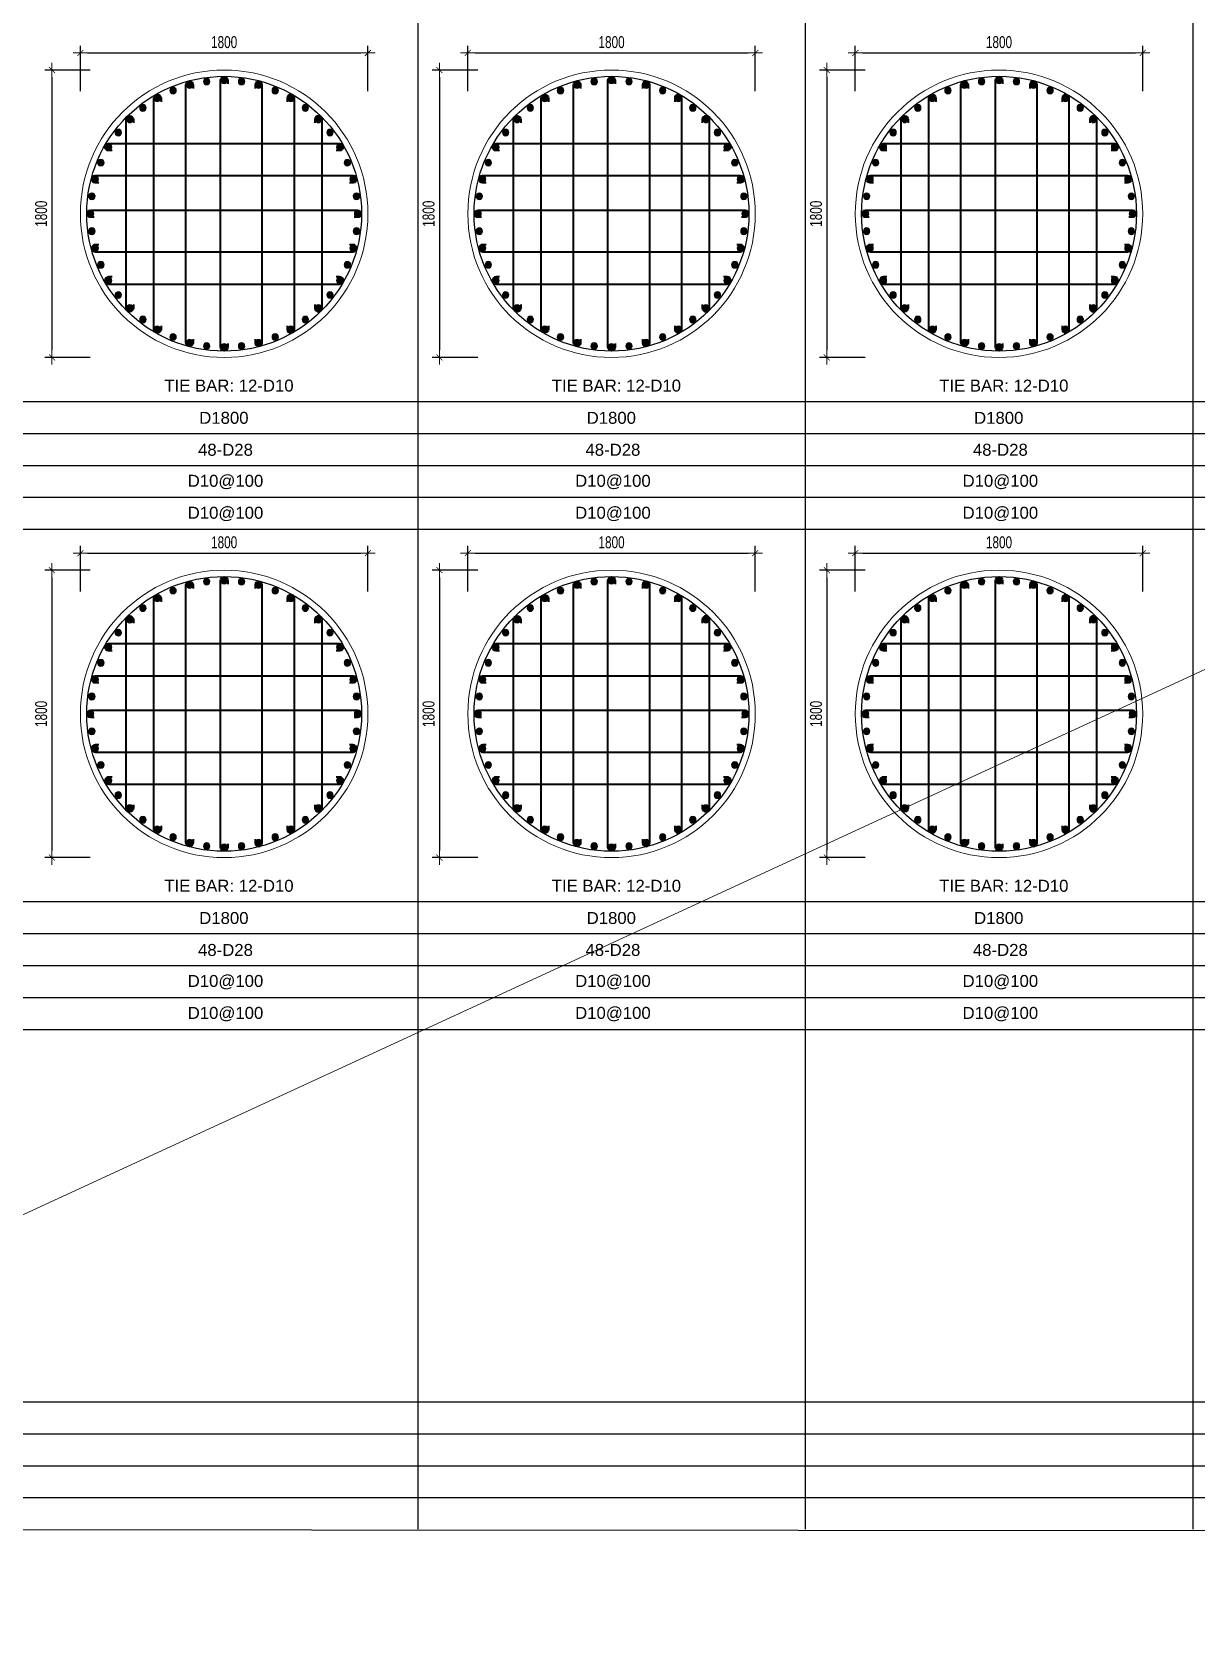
# Model space of a CAD drawing. Header units: millimetres. Extents: x 49323 to 406889, y -6102 to 181761.
# Drawn here: x 308266 to 315557, y 67394 to 77373 of the extents above; entities that cross this region are included whole.
import ezdxf
from ezdxf.enums import TextEntityAlignment as Align

# ---------------------------------------------------------------- set-up
doc = ezdxf.new("R2010")
doc.units = ezdxf.units.MM
doc.linetypes.add('CENTER2', pattern=[1.125, 0.75, -0.125, 0.125, -0.125])
doc.layers.get('Defpoints').update_dxf_attribs({"color": 151, "lineweight": 9})
for name, color, linetype in [('2', 2, 'Continuous'), ('A-ANNO-LEAD', 4, 'Continuous'), ('CEN', 1, 'CENTER2'), ('STL', 3, 'Continuous'), ('TIT1', 3, 'Continuous')]:
    doc.layers.add(name, color=color, linetype=linetype)
for name, color, linetype, lineweight in [('NDC_S_CONTINUOUS', 3, 'Continuous', 20), ('NDC_S_DIM', 1, 'Continuous', 15), ('NDC_S_STIRRUP', 4, 'Continuous', 40)]:
    doc.layers.add(name, color=color, linetype=linetype, lineweight=lineweight)
doc.styles.add('NDC_ARIAL', font='arial.ttf', dxfattribs={"width": 0.85})
doc.styles.add('NDC_DIM', font='', dxfattribs={"width": 0.75})
doc.styles.get('NDC_DIM').set_extended_font_data('Dotum')
doc.dimstyles.new('NDC_dim_30', dxfattribs={"dimscale": 30, "dimtxt": 2.5, "dimasz": 1.5, "dimexe": 1.5, "dimexo": 2.5, "dimgap": 1, "dimtad": 1, "dimdec": 0, "dimzin": 0, "dimdsep": 46, "dimtxsty": 'NDC_DIM', "dimblk": 'DIMMARK', "dimcen": 0.09, "dimdle": 1.2, "dimclrd": 1, "dimclre": 1, "dimclrt": 3, "dimadec": 0, "dimazin": 0, "dimtfac": 1, "dimtdec": 0, "dimtix": 1, "dimtofl": 0, "dimtmove": 0, "dimatfit": 3, "dimfxl": 8, "dimfxlon": 1, "dimtolj": 1, "dimtzin": 0, "dimarcsym": 0})

# ---------------------------------------------------------------- blocks, each defined once
blk = doc.blocks.new('8')
at = {"layer": '2'}
blk.add_hatch(color=256, dxfattribs=at).paths.add_polyline_path([(20, 0, 0.386127), (1.9, 19.9), (-1.9, 19.9, 0.386127), (-20, 0, 1)])
blk.add_circle((0, 0), 20, dxfattribs=at)
blk = doc.blocks.new('5')
at = {"layer": 'CEN', "rotation": 180}
blk.add_blockref('8', (0, 0), dxfattribs=at)
blk = doc.blocks.new('*U738')
at = {"layer": 'STL', "xscale": -1}
blk.add_blockref('5', (0, 0), dxfattribs=at)
blk = doc.blocks.new('*U739')
at = {"layer": 'NDC_S_DIM', "color": 0, "linetype": 'ByBlock', "lineweight": -2, "transparency": 16777216}
for p, rotation in [((295923.5, 68655.5), 14.99999999999997), ((296030.7, 68676.8), 7.500000000000014), ((296248.9, 68676.8), 352.5000000000001), ((296356.1, 68655.5), 345), ((295722, 68572), 29.99999999999999), ((295820, 68620.4), 22.5), ((296459.6, 68620.4), 337.4999999999999), ((296557.6, 68572), 330.0000000000001), ((295548.9, 68439.2), 45.00000000000001), ((295631.1, 68511.3), 37.50000000000001), ((296648.5, 68511.3), 322.4999999999999), ((296730.7, 68439.2), 315), ((295476.8, 68357), 52.49999999999999), ((296802.7, 68357), 307.5), ((295416.1, 68266.2), 59.99999999999999), ((296863.5, 68266.2), 299.9999999999999), ((295367.8, 68168.1), 67.5), ((296911.8, 68168.1), 292.5000000000001), ((295332.6, 68064.6), 74.99999999999999), ((296946.9, 68064.6), 285), ((295311.3, 67957.4), 82.50000000000001), ((296968.3, 67957.4), 277.5), ((295304.2, 67848.4), 90), ((296975.4, 67848.4), 270), ((295311.3, 67739.3), 97.5), ((296968.3, 67739.3), 262.5), ((295332.6, 67632.1), 105), ((296946.9, 67632.1), 255), ((295367.8, 67528.6), 112.5), ((296911.8, 67528.6), 247.5), ((295416.1, 67430.5), 120), ((295476.8, 67339.7), 127.5), ((296802.7, 67339.7), 232.5), ((296863.5, 67430.5), 240), ((295548.9, 67257.5), 135), ((296730.7, 67257.5), 225), ((295631.1, 67185.4), 142.5), ((296648.5, 67185.4), 217.5), ((295722, 67124.7), 150), ((295820, 67076.3), 157.5), ((295923.5, 67041.2), 165.0000000000001), ((296356.1, 67041.2), 194.9999999999999), ((296459.6, 67076.3), 202.4999999999999), ((296557.6, 67124.7), 210), ((296030.7, 67019.9), 172.5000000000001), ((296139.8, 67012.7), 180), ((296248.9, 67019.9), 187.4999999999999)]:
    blk.add_blockref('*U738', p, dxfattribs=dict(at, rotation=rotation))
blk.add_blockref('*U738', (296139.8, 68684), dxfattribs=at)
blk = doc.blocks.new('DIMMARK')
at = {"layer": 'NDC_S_DIM', "color": 1}
blk.add_line((-1.5, 0), (1, 0), dxfattribs=at)
at = {"layer": 'NDC_S_DIM', "color": 2, "const_width": 0.1}
blk.add_lwpolyline([(-0.42, -0.42), (0.42, 0.42)], dxfattribs=at)
blk = doc.blocks.new('*D740')
at = {"layer": 'Defpoints', "color": 0, "ltscale": 40, "transparency": 16777216}
for p in [(310370.1, 74108.2), (308570.1, 73101.3), (310370.1, 73101.3)]:
    blk.add_point(p, dxfattribs=at)
at = {"layer": 'NDC_S_DIM', "color": 1, "lineweight": -2, "ltscale": 40, "transparency": 16777216}
for p, q in [((308570.1, 73868.2), (308570.1, 74153.2)), ((310370.1, 73868.2), (310370.1, 74153.2)), ((308615.1, 74108.2), (310325.1, 74108.2))]:
    blk.add_line(p, q, dxfattribs=at)
at = {"layer": 'NDC_S_DIM', "color": 1, "lineweight": -2, "ltscale": 40, "transparency": 16777216, "xscale": 45, "yscale": 45, "zscale": 45, "rotation": 180}
blk.add_blockref('DIMMARK', (308570.1, 74108.2), dxfattribs=at)
at = {"layer": 'NDC_S_DIM', "color": 1, "lineweight": -2, "ltscale": 40, "transparency": 16777216, "xscale": 45, "yscale": 45, "zscale": 45}
blk.add_blockref('DIMMARK', (310370.1, 74108.2), dxfattribs=at)
at = {"layer": 'NDC_S_DIM', "color": 3, "ltscale": 40, "transparency": 16777216, "insert": (309470.1, 74175.7), "char_height": 75, "attachment_point": 5, "style": 'NDC_DIM'}
blk.add_mtext('\\A1;1800', dxfattribs=at)
blk = doc.blocks.new('*D741')
at = {"layer": 'Defpoints', "color": 0, "ltscale": 40, "transparency": 16777216}
for p in [(309470.1, 74001.3), (308392.1, 72201.3), (309470.1, 72201.3)]:
    blk.add_point(p, dxfattribs=at)
at = {"layer": 'NDC_S_DIM', "color": 1, "lineweight": -2, "ltscale": 40, "transparency": 16777216}
for p, q in [((308632.1, 74001.3), (308347.1, 74001.3)), ((308392.1, 73956.3), (308392.1, 72246.3)), ((308632.1, 72201.3), (308347.1, 72201.3))]:
    blk.add_line(p, q, dxfattribs=at)
at = {"layer": 'NDC_S_DIM', "color": 1, "lineweight": -2, "ltscale": 40, "transparency": 16777216, "xscale": 45, "yscale": 45, "zscale": 45}
for p, rotation in [((308392.1, 74001.3), 90), ((308392.1, 72201.3), 270)]:
    blk.add_blockref('DIMMARK', p, dxfattribs=dict(at, rotation=rotation))
at = {"layer": 'NDC_S_DIM', "color": 3, "ltscale": 40, "transparency": 16777216, "insert": (308324.5, 73101.3), "char_height": 75, "attachment_point": 5, "rotation": 90, "style": 'NDC_DIM'}
blk.add_mtext('\\A1;1800', dxfattribs=at)
blk = doc.blocks.new('*U754')
at = {"layer": 'STL', "xscale": -1}
blk.add_blockref('5', (0, 0), dxfattribs=at)
blk = doc.blocks.new('*U755')
at = {"layer": 'NDC_S_DIM', "color": 0, "linetype": 'ByBlock', "lineweight": -2, "transparency": 16777216}
for p, rotation in [((295923.5, 68655.5), 14.99999999999997), ((296030.7, 68676.8), 7.500000000000014), ((296248.9, 68676.8), 352.5000000000001), ((296356.1, 68655.5), 345), ((295722, 68572), 29.99999999999999), ((295820, 68620.4), 22.5), ((296459.6, 68620.4), 337.4999999999999), ((296557.6, 68572), 330.0000000000001), ((295548.9, 68439.2), 45.00000000000001), ((295631.1, 68511.3), 37.50000000000001), ((296648.5, 68511.3), 322.4999999999999), ((296730.7, 68439.2), 315), ((295476.8, 68357), 52.49999999999999), ((296802.7, 68357), 307.5), ((295416.1, 68266.2), 59.99999999999999), ((296863.5, 68266.2), 299.9999999999999), ((295367.8, 68168.1), 67.5), ((296911.8, 68168.1), 292.5000000000001), ((295332.6, 68064.6), 74.99999999999999), ((296946.9, 68064.6), 285), ((295311.3, 67957.4), 82.50000000000001), ((296968.3, 67957.4), 277.5), ((295304.2, 67848.4), 90), ((296975.4, 67848.4), 270), ((295311.3, 67739.3), 97.5), ((296968.3, 67739.3), 262.5), ((295332.6, 67632.1), 105), ((296946.9, 67632.1), 255), ((295367.8, 67528.6), 112.5), ((296911.8, 67528.6), 247.5), ((295416.1, 67430.5), 120), ((295476.8, 67339.7), 127.5), ((296802.7, 67339.7), 232.5), ((296863.5, 67430.5), 240), ((295548.9, 67257.5), 135), ((296730.7, 67257.5), 225), ((295631.1, 67185.4), 142.5), ((296648.5, 67185.4), 217.5), ((295722, 67124.7), 150), ((295820, 67076.3), 157.5), ((295923.5, 67041.2), 165.0000000000001), ((296356.1, 67041.2), 194.9999999999999), ((296459.6, 67076.3), 202.4999999999999), ((296557.6, 67124.7), 210), ((296030.7, 67019.9), 172.5000000000001), ((296139.8, 67012.7), 180), ((296248.9, 67019.9), 187.4999999999999)]:
    blk.add_blockref('*U754', p, dxfattribs=dict(at, rotation=rotation))
blk.add_blockref('*U754', (296139.8, 68684), dxfattribs=at)
blk = doc.blocks.new('*D756')
at = {"layer": 'Defpoints', "color": 0, "ltscale": 40, "transparency": 16777216}
for p in [(310370.1, 77240.9), (308570.1, 76234), (310370.1, 76234)]:
    blk.add_point(p, dxfattribs=at)
at = {"layer": 'NDC_S_DIM', "color": 1, "lineweight": -2, "ltscale": 40, "transparency": 16777216}
for p, q in [((308570.1, 77000.9), (308570.1, 77285.9)), ((308615.1, 77240.9), (310325.1, 77240.9)), ((310370.1, 77000.9), (310370.1, 77285.9))]:
    blk.add_line(p, q, dxfattribs=at)
at = {"layer": 'NDC_S_DIM', "color": 1, "lineweight": -2, "ltscale": 40, "transparency": 16777216, "xscale": 45, "yscale": 45, "zscale": 45, "rotation": 180}
blk.add_blockref('DIMMARK', (308570.1, 77240.9), dxfattribs=at)
at = {"layer": 'NDC_S_DIM', "color": 1, "lineweight": -2, "ltscale": 40, "transparency": 16777216, "xscale": 45, "yscale": 45, "zscale": 45}
blk.add_blockref('DIMMARK', (310370.1, 77240.9), dxfattribs=at)
at = {"layer": 'NDC_S_DIM', "color": 3, "ltscale": 40, "transparency": 16777216, "insert": (309470.1, 77308.4), "char_height": 75, "attachment_point": 5, "style": 'NDC_DIM'}
blk.add_mtext('\\A1;1800', dxfattribs=at)
blk = doc.blocks.new('*D757')
at = {"layer": 'Defpoints', "color": 0, "ltscale": 40, "transparency": 16777216}
for p in [(309470.1, 77134), (308392.1, 75334), (309470.1, 75334)]:
    blk.add_point(p, dxfattribs=at)
at = {"layer": 'NDC_S_DIM', "color": 1, "lineweight": -2, "ltscale": 40, "transparency": 16777216}
for p, q in [((308632.1, 77134), (308347.1, 77134)), ((308392.1, 77089), (308392.1, 75379)), ((308632.1, 75334), (308347.1, 75334))]:
    blk.add_line(p, q, dxfattribs=at)
at = {"layer": 'NDC_S_DIM', "color": 1, "lineweight": -2, "ltscale": 40, "transparency": 16777216, "xscale": 45, "yscale": 45, "zscale": 45}
for p, rotation in [((308392.1, 77134), 90), ((308392.1, 75334), 270)]:
    blk.add_blockref('DIMMARK', p, dxfattribs=dict(at, rotation=rotation))
at = {"layer": 'NDC_S_DIM', "color": 3, "ltscale": 40, "transparency": 16777216, "insert": (308324.5, 76234), "char_height": 75, "attachment_point": 5, "rotation": 90, "style": 'NDC_DIM'}
blk.add_mtext('\\A1;1800', dxfattribs=at)
blk = doc.blocks.new('*U844')
at = {"layer": 'STL', "xscale": -1}
blk.add_blockref('5', (0, 0), dxfattribs=at)
blk = doc.blocks.new('*U845')
at = {"layer": 'NDC_S_DIM', "color": 0, "linetype": 'ByBlock', "lineweight": -2, "transparency": 16777216}
for p, rotation in [((295923.5, 68655.5), 14.99999999999997), ((296030.7, 68676.8), 7.500000000000014), ((296248.9, 68676.8), 352.5000000000001), ((296356.1, 68655.5), 345), ((295722, 68572), 29.99999999999999), ((295820, 68620.4), 22.5), ((296459.6, 68620.4), 337.4999999999999), ((296557.6, 68572), 330.0000000000001), ((295548.9, 68439.2), 45.00000000000001), ((295631.1, 68511.3), 37.50000000000001), ((296648.5, 68511.3), 322.4999999999999), ((296730.7, 68439.2), 315), ((295476.8, 68357), 52.49999999999999), ((296802.7, 68357), 307.5), ((295416.1, 68266.2), 59.99999999999999), ((296863.5, 68266.2), 299.9999999999999), ((295367.8, 68168.1), 67.5), ((296911.8, 68168.1), 292.5000000000001), ((295332.6, 68064.6), 74.99999999999999), ((296946.9, 68064.6), 285), ((295311.3, 67957.4), 82.50000000000001), ((296968.3, 67957.4), 277.5), ((295304.2, 67848.4), 90), ((296975.4, 67848.4), 270), ((295311.3, 67739.3), 97.5), ((296968.3, 67739.3), 262.5), ((295332.6, 67632.1), 105), ((296946.9, 67632.1), 255), ((295367.8, 67528.6), 112.5), ((296911.8, 67528.6), 247.5), ((295416.1, 67430.5), 120), ((295476.8, 67339.7), 127.5), ((296802.7, 67339.7), 232.5), ((296863.5, 67430.5), 240), ((295548.9, 67257.5), 135), ((296730.7, 67257.5), 225), ((295631.1, 67185.4), 142.5), ((296648.5, 67185.4), 217.5), ((295722, 67124.7), 150), ((295820, 67076.3), 157.5), ((295923.5, 67041.2), 165.0000000000001), ((296356.1, 67041.2), 194.9999999999999), ((296459.6, 67076.3), 202.4999999999999), ((296557.6, 67124.7), 210), ((296030.7, 67019.9), 172.5000000000001), ((296139.8, 67012.7), 180), ((296248.9, 67019.9), 187.4999999999999)]:
    blk.add_blockref('*U844', p, dxfattribs=dict(at, rotation=rotation))
blk.add_blockref('*U844', (296139.8, 68684), dxfattribs=at)
blk = doc.blocks.new('*D850')
at = {"layer": 'Defpoints', "color": 0, "ltscale": 40, "transparency": 16777216}
for p in [(312796.2, 74108.2), (310996.2, 73101.3), (312796.2, 73101.3)]:
    blk.add_point(p, dxfattribs=at)
at = {"layer": 'NDC_S_DIM', "color": 1, "lineweight": -2, "ltscale": 40, "transparency": 16777216}
for p, q in [((310996.2, 73868.2), (310996.2, 74153.2)), ((312796.2, 73868.2), (312796.2, 74153.2)), ((311041.2, 74108.2), (312751.2, 74108.2))]:
    blk.add_line(p, q, dxfattribs=at)
at = {"layer": 'NDC_S_DIM', "color": 1, "lineweight": -2, "ltscale": 40, "transparency": 16777216, "xscale": 45, "yscale": 45, "zscale": 45, "rotation": 180}
blk.add_blockref('DIMMARK', (310996.2, 74108.2), dxfattribs=at)
at = {"layer": 'NDC_S_DIM', "color": 1, "lineweight": -2, "ltscale": 40, "transparency": 16777216, "xscale": 45, "yscale": 45, "zscale": 45}
blk.add_blockref('DIMMARK', (312796.2, 74108.2), dxfattribs=at)
at = {"layer": 'NDC_S_DIM', "color": 3, "ltscale": 40, "transparency": 16777216, "insert": (311896.2, 74175.7), "char_height": 75, "attachment_point": 5, "style": 'NDC_DIM'}
blk.add_mtext('\\A1;1800', dxfattribs=at)
blk = doc.blocks.new('*D851')
at = {"layer": 'Defpoints', "color": 0, "ltscale": 40, "transparency": 16777216}
for p in [(311896.2, 74001.3), (310818.2, 72201.3), (311896.2, 72201.3)]:
    blk.add_point(p, dxfattribs=at)
at = {"layer": 'NDC_S_DIM', "color": 1, "lineweight": -2, "ltscale": 40, "transparency": 16777216}
for p, q in [((311058.2, 74001.3), (310773.2, 74001.3)), ((310818.2, 73956.3), (310818.2, 72246.3)), ((311058.2, 72201.3), (310773.2, 72201.3))]:
    blk.add_line(p, q, dxfattribs=at)
at = {"layer": 'NDC_S_DIM', "color": 1, "lineweight": -2, "ltscale": 40, "transparency": 16777216, "xscale": 45, "yscale": 45, "zscale": 45}
for p, rotation in [((310818.2, 74001.3), 90), ((310818.2, 72201.3), 270)]:
    blk.add_blockref('DIMMARK', p, dxfattribs=dict(at, rotation=rotation))
at = {"layer": 'NDC_S_DIM', "color": 3, "ltscale": 40, "transparency": 16777216, "insert": (310750.6, 73101.3), "char_height": 75, "attachment_point": 5, "rotation": 90, "style": 'NDC_DIM'}
blk.add_mtext('\\A1;1800', dxfattribs=at)
blk = doc.blocks.new('*U832')
at = {"layer": 'STL', "xscale": -1}
blk.add_blockref('5', (0, 0), dxfattribs=at)
blk = doc.blocks.new('*U833')
at = {"layer": 'NDC_S_DIM', "color": 0, "linetype": 'ByBlock', "lineweight": -2, "transparency": 16777216}
for p, rotation in [((295923.5, 68655.5), 14.99999999999997), ((296030.7, 68676.8), 7.500000000000014), ((296248.9, 68676.8), 352.5000000000001), ((296356.1, 68655.5), 345), ((295722, 68572), 29.99999999999999), ((295820, 68620.4), 22.5), ((296459.6, 68620.4), 337.4999999999999), ((296557.6, 68572), 330.0000000000001), ((295548.9, 68439.2), 45.00000000000001), ((295631.1, 68511.3), 37.50000000000001), ((296648.5, 68511.3), 322.4999999999999), ((296730.7, 68439.2), 315), ((295476.8, 68357), 52.49999999999999), ((296802.7, 68357), 307.5), ((295416.1, 68266.2), 59.99999999999999), ((296863.5, 68266.2), 299.9999999999999), ((295367.8, 68168.1), 67.5), ((296911.8, 68168.1), 292.5000000000001), ((295332.6, 68064.6), 74.99999999999999), ((296946.9, 68064.6), 285), ((295311.3, 67957.4), 82.50000000000001), ((296968.3, 67957.4), 277.5), ((295304.2, 67848.4), 90), ((296975.4, 67848.4), 270), ((295311.3, 67739.3), 97.5), ((296968.3, 67739.3), 262.5), ((295332.6, 67632.1), 105), ((296946.9, 67632.1), 255), ((295367.8, 67528.6), 112.5), ((296911.8, 67528.6), 247.5), ((295416.1, 67430.5), 120), ((295476.8, 67339.7), 127.5), ((296802.7, 67339.7), 232.5), ((296863.5, 67430.5), 240), ((295548.9, 67257.5), 135), ((296730.7, 67257.5), 225), ((295631.1, 67185.4), 142.5), ((296648.5, 67185.4), 217.5), ((295722, 67124.7), 150), ((295820, 67076.3), 157.5), ((295923.5, 67041.2), 165.0000000000001), ((296356.1, 67041.2), 194.9999999999999), ((296459.6, 67076.3), 202.4999999999999), ((296557.6, 67124.7), 210), ((296030.7, 67019.9), 172.5000000000001), ((296139.8, 67012.7), 180), ((296248.9, 67019.9), 187.4999999999999)]:
    blk.add_blockref('*U832', p, dxfattribs=dict(at, rotation=rotation))
blk.add_blockref('*U832', (296139.8, 68684), dxfattribs=at)
blk = doc.blocks.new('*D846')
at = {"layer": 'Defpoints', "color": 0, "ltscale": 40, "transparency": 16777216}
for p in [(312796.2, 77240.9), (310996.2, 76234), (312796.2, 76234)]:
    blk.add_point(p, dxfattribs=at)
at = {"layer": 'NDC_S_DIM', "color": 1, "lineweight": -2, "ltscale": 40, "transparency": 16777216}
for p, q in [((310996.2, 77000.9), (310996.2, 77285.9)), ((311041.2, 77240.9), (312751.2, 77240.9)), ((312796.2, 77000.9), (312796.2, 77285.9))]:
    blk.add_line(p, q, dxfattribs=at)
at = {"layer": 'NDC_S_DIM', "color": 1, "lineweight": -2, "ltscale": 40, "transparency": 16777216, "xscale": 45, "yscale": 45, "zscale": 45, "rotation": 180}
blk.add_blockref('DIMMARK', (310996.2, 77240.9), dxfattribs=at)
at = {"layer": 'NDC_S_DIM', "color": 1, "lineweight": -2, "ltscale": 40, "transparency": 16777216, "xscale": 45, "yscale": 45, "zscale": 45}
blk.add_blockref('DIMMARK', (312796.2, 77240.9), dxfattribs=at)
at = {"layer": 'NDC_S_DIM', "color": 3, "ltscale": 40, "transparency": 16777216, "insert": (311896.2, 77308.4), "char_height": 75, "attachment_point": 5, "style": 'NDC_DIM'}
blk.add_mtext('\\A1;1800', dxfattribs=at)
blk = doc.blocks.new('*D847')
at = {"layer": 'Defpoints', "color": 0, "ltscale": 40, "transparency": 16777216}
for p in [(311896.2, 77134), (310818.2, 75334), (311896.2, 75334)]:
    blk.add_point(p, dxfattribs=at)
at = {"layer": 'NDC_S_DIM', "color": 1, "lineweight": -2, "ltscale": 40, "transparency": 16777216}
for p, q in [((311058.2, 77134), (310773.2, 77134)), ((310818.2, 77089), (310818.2, 75379)), ((311058.2, 75334), (310773.2, 75334))]:
    blk.add_line(p, q, dxfattribs=at)
at = {"layer": 'NDC_S_DIM', "color": 1, "lineweight": -2, "ltscale": 40, "transparency": 16777216, "xscale": 45, "yscale": 45, "zscale": 45}
for p, rotation in [((310818.2, 77134), 90), ((310818.2, 75334), 270)]:
    blk.add_blockref('DIMMARK', p, dxfattribs=dict(at, rotation=rotation))
at = {"layer": 'NDC_S_DIM', "color": 3, "ltscale": 40, "transparency": 16777216, "insert": (310750.6, 76234), "char_height": 75, "attachment_point": 5, "rotation": 90, "style": 'NDC_DIM'}
blk.add_mtext('\\A1;1800', dxfattribs=at)
blk = doc.blocks.new('*U872')
at = {"layer": 'STL', "xscale": -1}
blk.add_blockref('5', (0, 0), dxfattribs=at)
blk = doc.blocks.new('*U873')
at = {"layer": 'NDC_S_DIM', "color": 0, "linetype": 'ByBlock', "lineweight": -2, "transparency": 16777216}
for p, rotation in [((295923.5, 68655.5), 14.99999999999997), ((296030.7, 68676.8), 7.500000000000014), ((296248.9, 68676.8), 352.5000000000001), ((296356.1, 68655.5), 345), ((295722, 68572), 29.99999999999999), ((295820, 68620.4), 22.5), ((296459.6, 68620.4), 337.4999999999999), ((296557.6, 68572), 330.0000000000001), ((295548.9, 68439.2), 45.00000000000001), ((295631.1, 68511.3), 37.50000000000001), ((296648.5, 68511.3), 322.4999999999999), ((296730.7, 68439.2), 315), ((295476.8, 68357), 52.49999999999999), ((296802.7, 68357), 307.5), ((295416.1, 68266.2), 59.99999999999999), ((296863.5, 68266.2), 299.9999999999999), ((295367.8, 68168.1), 67.5), ((296911.8, 68168.1), 292.5000000000001), ((295332.6, 68064.6), 74.99999999999999), ((296946.9, 68064.6), 285), ((295311.3, 67957.4), 82.50000000000001), ((296968.3, 67957.4), 277.5), ((295304.2, 67848.4), 90), ((296975.4, 67848.4), 270), ((295311.3, 67739.3), 97.5), ((296968.3, 67739.3), 262.5), ((295332.6, 67632.1), 105), ((296946.9, 67632.1), 255), ((295367.8, 67528.6), 112.5), ((296911.8, 67528.6), 247.5), ((295416.1, 67430.5), 120), ((295476.8, 67339.7), 127.5), ((296802.7, 67339.7), 232.5), ((296863.5, 67430.5), 240), ((295548.9, 67257.5), 135), ((296730.7, 67257.5), 225), ((295631.1, 67185.4), 142.5), ((296648.5, 67185.4), 217.5), ((295722, 67124.7), 150), ((295820, 67076.3), 157.5), ((295923.5, 67041.2), 165.0000000000001), ((296356.1, 67041.2), 194.9999999999999), ((296459.6, 67076.3), 202.4999999999999), ((296557.6, 67124.7), 210), ((296030.7, 67019.9), 172.5000000000001), ((296139.8, 67012.7), 180), ((296248.9, 67019.9), 187.4999999999999)]:
    blk.add_blockref('*U872', p, dxfattribs=dict(at, rotation=rotation))
blk.add_blockref('*U872', (296139.8, 68684), dxfattribs=at)
blk = doc.blocks.new('*D878')
at = {"layer": 'Defpoints', "color": 0, "ltscale": 40, "transparency": 16777216}
for p in [(315222.3, 74108.2), (313422.3, 73101.3), (315222.3, 73101.3)]:
    blk.add_point(p, dxfattribs=at)
at = {"layer": 'NDC_S_DIM', "color": 1, "lineweight": -2, "ltscale": 40, "transparency": 16777216}
for p, q in [((313422.3, 73868.2), (313422.3, 74153.2)), ((315222.3, 73868.2), (315222.3, 74153.2)), ((313467.3, 74108.2), (315177.3, 74108.2))]:
    blk.add_line(p, q, dxfattribs=at)
at = {"layer": 'NDC_S_DIM', "color": 1, "lineweight": -2, "ltscale": 40, "transparency": 16777216, "xscale": 45, "yscale": 45, "zscale": 45, "rotation": 180}
blk.add_blockref('DIMMARK', (313422.3, 74108.2), dxfattribs=at)
at = {"layer": 'NDC_S_DIM', "color": 1, "lineweight": -2, "ltscale": 40, "transparency": 16777216, "xscale": 45, "yscale": 45, "zscale": 45}
blk.add_blockref('DIMMARK', (315222.3, 74108.2), dxfattribs=at)
at = {"layer": 'NDC_S_DIM', "color": 3, "ltscale": 40, "transparency": 16777216, "insert": (314322.3, 74175.7), "char_height": 75, "attachment_point": 5, "style": 'NDC_DIM'}
blk.add_mtext('\\A1;1800', dxfattribs=at)
blk = doc.blocks.new('*D879')
at = {"layer": 'Defpoints', "color": 0, "ltscale": 40, "transparency": 16777216}
for p in [(314322.3, 74001.3), (313244.2, 72201.3), (314322.3, 72201.3)]:
    blk.add_point(p, dxfattribs=at)
at = {"layer": 'NDC_S_DIM', "color": 1, "lineweight": -2, "ltscale": 40, "transparency": 16777216}
for p, q in [((313484.2, 74001.3), (313199.2, 74001.3)), ((313244.2, 73956.3), (313244.2, 72246.3)), ((313484.2, 72201.3), (313199.2, 72201.3))]:
    blk.add_line(p, q, dxfattribs=at)
at = {"layer": 'NDC_S_DIM', "color": 1, "lineweight": -2, "ltscale": 40, "transparency": 16777216, "xscale": 45, "yscale": 45, "zscale": 45}
for p, rotation in [((313244.2, 74001.3), 90), ((313244.2, 72201.3), 270)]:
    blk.add_blockref('DIMMARK', p, dxfattribs=dict(at, rotation=rotation))
at = {"layer": 'NDC_S_DIM', "color": 3, "ltscale": 40, "transparency": 16777216, "insert": (313176.7, 73101.3), "char_height": 75, "attachment_point": 5, "rotation": 90, "style": 'NDC_DIM'}
blk.add_mtext('\\A1;1800', dxfattribs=at)
blk = doc.blocks.new('*U860')
at = {"layer": 'STL', "xscale": -1}
blk.add_blockref('5', (0, 0), dxfattribs=at)
blk = doc.blocks.new('*U861')
at = {"layer": 'NDC_S_DIM', "color": 0, "linetype": 'ByBlock', "lineweight": -2, "transparency": 16777216}
for p, rotation in [((295923.5, 68655.5), 14.99999999999997), ((296030.7, 68676.8), 7.500000000000014), ((296248.9, 68676.8), 352.5000000000001), ((296356.1, 68655.5), 345), ((295722, 68572), 29.99999999999999), ((295820, 68620.4), 22.5), ((296459.6, 68620.4), 337.4999999999999), ((296557.6, 68572), 330.0000000000001), ((295548.9, 68439.2), 45.00000000000001), ((295631.1, 68511.3), 37.50000000000001), ((296648.5, 68511.3), 322.4999999999999), ((296730.7, 68439.2), 315), ((295476.8, 68357), 52.49999999999999), ((296802.7, 68357), 307.5), ((295416.1, 68266.2), 59.99999999999999), ((296863.5, 68266.2), 299.9999999999999), ((295367.8, 68168.1), 67.5), ((296911.8, 68168.1), 292.5000000000001), ((295332.6, 68064.6), 74.99999999999999), ((296946.9, 68064.6), 285), ((295311.3, 67957.4), 82.50000000000001), ((296968.3, 67957.4), 277.5), ((295304.2, 67848.4), 90), ((296975.4, 67848.4), 270), ((295311.3, 67739.3), 97.5), ((296968.3, 67739.3), 262.5), ((295332.6, 67632.1), 105), ((296946.9, 67632.1), 255), ((295367.8, 67528.6), 112.5), ((296911.8, 67528.6), 247.5), ((295416.1, 67430.5), 120), ((295476.8, 67339.7), 127.5), ((296802.7, 67339.7), 232.5), ((296863.5, 67430.5), 240), ((295548.9, 67257.5), 135), ((296730.7, 67257.5), 225), ((295631.1, 67185.4), 142.5), ((296648.5, 67185.4), 217.5), ((295722, 67124.7), 150), ((295820, 67076.3), 157.5), ((295923.5, 67041.2), 165.0000000000001), ((296356.1, 67041.2), 194.9999999999999), ((296459.6, 67076.3), 202.4999999999999), ((296557.6, 67124.7), 210), ((296030.7, 67019.9), 172.5000000000001), ((296139.8, 67012.7), 180), ((296248.9, 67019.9), 187.4999999999999)]:
    blk.add_blockref('*U860', p, dxfattribs=dict(at, rotation=rotation))
blk.add_blockref('*U860', (296139.8, 68684), dxfattribs=at)
blk = doc.blocks.new('*D874')
at = {"layer": 'Defpoints', "color": 0, "ltscale": 40, "transparency": 16777216}
for p in [(315222.3, 77240.9), (313422.3, 76234), (315222.3, 76234)]:
    blk.add_point(p, dxfattribs=at)
at = {"layer": 'NDC_S_DIM', "color": 1, "lineweight": -2, "ltscale": 40, "transparency": 16777216}
for p, q in [((313422.3, 77000.9), (313422.3, 77285.9)), ((313467.3, 77240.9), (315177.3, 77240.9)), ((315222.3, 77000.9), (315222.3, 77285.9))]:
    blk.add_line(p, q, dxfattribs=at)
at = {"layer": 'NDC_S_DIM', "color": 1, "lineweight": -2, "ltscale": 40, "transparency": 16777216, "xscale": 45, "yscale": 45, "zscale": 45, "rotation": 180}
blk.add_blockref('DIMMARK', (313422.3, 77240.9), dxfattribs=at)
at = {"layer": 'NDC_S_DIM', "color": 1, "lineweight": -2, "ltscale": 40, "transparency": 16777216, "xscale": 45, "yscale": 45, "zscale": 45}
blk.add_blockref('DIMMARK', (315222.3, 77240.9), dxfattribs=at)
at = {"layer": 'NDC_S_DIM', "color": 3, "ltscale": 40, "transparency": 16777216, "insert": (314322.3, 77308.4), "char_height": 75, "attachment_point": 5, "style": 'NDC_DIM'}
blk.add_mtext('\\A1;1800', dxfattribs=at)
blk = doc.blocks.new('*D875')
at = {"layer": 'Defpoints', "color": 0, "ltscale": 40, "transparency": 16777216}
for p in [(314322.3, 77134), (313244.2, 75334), (314322.3, 75334)]:
    blk.add_point(p, dxfattribs=at)
at = {"layer": 'NDC_S_DIM', "color": 1, "lineweight": -2, "ltscale": 40, "transparency": 16777216}
for p, q in [((313484.2, 77134), (313199.2, 77134)), ((313244.2, 77089), (313244.2, 75379)), ((313484.2, 75334), (313199.2, 75334))]:
    blk.add_line(p, q, dxfattribs=at)
at = {"layer": 'NDC_S_DIM', "color": 1, "lineweight": -2, "ltscale": 40, "transparency": 16777216, "xscale": 45, "yscale": 45, "zscale": 45}
for p, rotation in [((313244.2, 77134), 90), ((313244.2, 75334), 270)]:
    blk.add_blockref('DIMMARK', p, dxfattribs=dict(at, rotation=rotation))
at = {"layer": 'NDC_S_DIM', "color": 3, "ltscale": 40, "transparency": 16777216, "insert": (313176.7, 76234), "char_height": 75, "attachment_point": 5, "rotation": 90, "style": 'NDC_DIM'}
blk.add_mtext('\\A1;1800', dxfattribs=at)

msp = doc.modelspace()

# ---------------------------------------------------------------- linework, layer by layer
at = {"layer": 'A-ANNO-LEAD'}
msp.add_lwpolyline([(303919.1, 67994), (325254.1, 67980.8), (325254.1, 84600.8), (303919.1, 84614)], close=True, dxfattribs=at)
at = {"layer": 'Defpoints', "ltscale": 40}
msp.add_line((302635, 67394), (380959.6, 103524.5), dxfattribs=at)
at = {"layer": 'NDC_S_CONTINUOUS', "ltscale": 70}
for centre in [(309470.1, 76234), (311896.2, 76234), (314322.3, 76234), (309470.1, 73101.3), (311896.2, 73101.3), (314322.3, 73101.3)]:
    msp.add_circle(centre, 900, dxfattribs=at)
at = {"layer": 'NDC_S_STIRRUP'}
for points in [[(309276.3, 75449), (309276.3, 75426.8, -1), (309231.3, 75426.8), (309231.3, 77041.1, -1), (309276.3, 77041.1), (309276.3, 77019)], [(309492.6, 75420.5), (309492.6, 75398.3, -1), (309447.6, 75398.3), (309447.6, 77069.6, -1), (309492.6, 77069.6), (309492.6, 77047.5)], [(309663.8, 75449), (309663.8, 75426.8, 1), (309708.9, 75426.8), (309708.9, 77041.1, 1), (309663.8, 77041.1), (309663.8, 77019)], [(311702.4, 75449), (311702.4, 75426.8, -1), (311657.4, 75426.8), (311657.4, 77041.1, -1), (311702.4, 77041.1), (311702.4, 77019)], [(311918.7, 75420.5), (311918.7, 75398.3, -1), (311873.7, 75398.3), (311873.7, 77069.6, -1), (311918.7, 77069.6), (311918.7, 77047.5)], [(312089.9, 75449), (312089.9, 75426.8, 1), (312135, 75426.8), (312135, 77041.1, 1), (312089.9, 77041.1), (312089.9, 77019)], [(314128.5, 75449), (314128.5, 75426.8, -1), (314083.5, 75426.8), (314083.5, 77041.1, -1), (314128.5, 77041.1), (314128.5, 77019)], [(314344.8, 75420.5), (314344.8, 75398.3, -1), (314299.8, 75398.3), (314299.8, 77069.6, -1), (314344.8, 77069.6), (314344.8, 77047.5)], [(314516, 75449), (314516, 75426.8, 1), (314561.1, 75426.8), (314561.1, 77041.1, 1), (314516, 77041.1), (314516, 77019)], [(309074.8, 75532.4), (309074.8, 75510.3, -1), (309029.8, 75510.3), (309029.8, 76957.6, -1), (309074.8, 76957.6), (309074.8, 76935.5)], [(309865.4, 75532.4), (309865.4, 75510.3, 1), (309910.4, 75510.3), (309910.4, 76957.6, 1), (309865.4, 76957.6), (309865.4, 76935.5)], [(311500.9, 75532.4), (311500.9, 75510.3, -1), (311455.9, 75510.3), (311455.9, 76957.6, -1), (311500.9, 76957.6), (311500.9, 76935.5)], [(312291.5, 75532.4), (312291.5, 75510.3, 1), (312336.5, 75510.3), (312336.5, 76957.6, 1), (312291.5, 76957.6), (312291.5, 76935.5)], [(313927, 75532.4), (313927, 75510.3, -1), (313881.9, 75510.3), (313881.9, 76957.6, -1), (313927, 76957.6), (313927, 76935.5)], [(314717.6, 75532.4), (314717.6, 75510.3, 1), (314762.6, 75510.3), (314762.6, 76957.6, 1), (314717.6, 76957.6), (314717.6, 76935.5)], [(308901.7, 75665.2), (308901.7, 75643.1, -1), (308856.7, 75643.1), (308856.7, 76824.8, -1), (308901.7, 76824.8), (308901.7, 76802.7)], [(310038.4, 75665.2), (310038.4, 75643.1, 1), (310083.5, 75643.1), (310083.5, 76824.8, 1), (310038.4, 76824.8), (310038.4, 76802.7)], [(311327.8, 75665.2), (311327.8, 75643.1, -1), (311282.8, 75643.1), (311282.8, 76824.8, -1), (311327.8, 76824.8), (311327.8, 76802.7)], [(312464.5, 75665.2), (312464.5, 75643.1, 1), (312509.6, 75643.1), (312509.6, 76824.8, 1), (312464.5, 76824.8), (312464.5, 76802.7)], [(313753.9, 75665.2), (313753.9, 75643.1, -1), (313708.9, 75643.1), (313708.9, 76824.8, -1), (313753.9, 76824.8), (313753.9, 76802.7)], [(314890.6, 75665.2), (314890.6, 75643.1, 1), (314935.7, 75643.1), (314935.7, 76824.8, 1), (314890.6, 76824.8), (314890.6, 76802.7)], [(308768.5, 76629.3), (308746.4, 76629.3, -1), (308746.4, 76674.3), (310193.8, 76674.3, -1), (310193.8, 76629.3), (310171.6, 76629.3)], [(311194.6, 76629.3), (311172.5, 76629.3, -1), (311172.5, 76674.3), (312619.8, 76674.3, -1), (312619.8, 76629.3), (312597.7, 76629.3)], [(313620.7, 76629.3), (313598.6, 76629.3, -1), (313598.6, 76674.3), (315045.9, 76674.3, -1), (315045.9, 76629.3), (315023.8, 76629.3)], [(308685.1, 76427.7), (308662.9, 76427.7, -1), (308662.9, 76472.8), (310277.2, 76472.8, -1), (310277.2, 76427.7), (310255.1, 76427.7)], [(311111.2, 76427.7), (311089, 76427.7, -1), (311089, 76472.8), (312703.3, 76472.8, -1), (312703.3, 76427.7), (312681.2, 76427.7)], [(313537.3, 76427.7), (313515.1, 76427.7, -1), (313515.1, 76472.8), (315129.4, 76472.8, -1), (315129.4, 76427.7), (315107.3, 76427.7)], [(308656.6, 76211.5), (308634.5, 76211.5, -1), (308634.5, 76256.5), (310305.7, 76256.5, -1), (310305.7, 76211.5), (310283.6, 76211.5)], [(311082.7, 76211.5), (311060.6, 76211.5, -1), (311060.6, 76256.5), (312731.8, 76256.5, -1), (312731.8, 76211.5), (312709.7, 76211.5)], [(313508.8, 76211.5), (313486.6, 76211.5, -1), (313486.6, 76256.5), (315157.9, 76256.5, -1), (315157.9, 76211.5), (315135.8, 76211.5)], [(308685.1, 76040.2), (308662.9, 76040.2, 1), (308662.9, 75995.2), (310277.2, 75995.2, 1), (310277.2, 76040.2), (310255.1, 76040.2)], [(311111.2, 76040.2), (311089, 76040.2, 1), (311089, 75995.2), (312703.3, 75995.2, 1), (312703.3, 76040.2), (312681.2, 76040.2)], [(313537.3, 76040.2), (313515.1, 76040.2, 1), (313515.1, 75995.2), (315129.4, 75995.2, 1), (315129.4, 76040.2), (315107.3, 76040.2)], [(308768.5, 75838.7), (308746.4, 75838.7, 1), (308746.4, 75793.6), (310193.8, 75793.6, 1), (310193.8, 75838.7), (310171.6, 75838.7)], [(311194.6, 75838.7), (311172.5, 75838.7, 1), (311172.5, 75793.6), (312619.8, 75793.6, 1), (312619.8, 75838.7), (312597.7, 75838.7)], [(313620.7, 75838.7), (313598.6, 75838.7, 1), (313598.6, 75793.6), (315045.9, 75793.6, 1), (315045.9, 75838.7), (315023.8, 75838.7)], [(309492.6, 72287.8), (309492.6, 72265.6, -1), (309447.6, 72265.6), (309447.6, 73936.9, -1), (309492.6, 73936.9), (309492.6, 73914.8)], [(311918.7, 72287.8), (311918.7, 72265.6, -1), (311873.7, 72265.6), (311873.7, 73936.9, -1), (311918.7, 73936.9), (311918.7, 73914.8)], [(314344.8, 72287.8), (314344.8, 72265.6, -1), (314299.8, 72265.6), (314299.8, 73936.9, -1), (314344.8, 73936.9), (314344.8, 73914.8)], [(309074.8, 72399.7), (309074.8, 72377.6, -1), (309029.8, 72377.6), (309029.8, 73824.9, -1), (309074.8, 73824.9), (309074.8, 73802.8)], [(309276.3, 72316.3), (309276.3, 72294.1, -1), (309231.3, 72294.1), (309231.3, 73908.4, -1), (309276.3, 73908.4), (309276.3, 73886.3)], [(309663.8, 72316.3), (309663.8, 72294.1, 1), (309708.9, 72294.1), (309708.9, 73908.4, 1), (309663.8, 73908.4), (309663.8, 73886.3)], [(309865.4, 72399.7), (309865.4, 72377.6, 1), (309910.4, 72377.6), (309910.4, 73824.9, 1), (309865.4, 73824.9), (309865.4, 73802.8)], [(311500.9, 72399.7), (311500.9, 72377.6, -1), (311455.9, 72377.6), (311455.9, 73824.9, -1), (311500.9, 73824.9), (311500.9, 73802.8)], [(311702.4, 72316.3), (311702.4, 72294.1, -1), (311657.4, 72294.1), (311657.4, 73908.4, -1), (311702.4, 73908.4), (311702.4, 73886.3)], [(312089.9, 72316.3), (312089.9, 72294.1, 1), (312135, 72294.1), (312135, 73908.4, 1), (312089.9, 73908.4), (312089.9, 73886.3)], [(312291.5, 72399.7), (312291.5, 72377.6, 1), (312336.5, 72377.6), (312336.5, 73824.9, 1), (312291.5, 73824.9), (312291.5, 73802.8)], [(313927, 72399.7), (313927, 72377.6, -1), (313881.9, 72377.6), (313881.9, 73824.9, -1), (313927, 73824.9), (313927, 73802.8)], [(314128.5, 72316.3), (314128.5, 72294.1, -1), (314083.5, 72294.1), (314083.5, 73908.4, -1), (314128.5, 73908.4), (314128.5, 73886.3)], [(314516, 72316.3), (314516, 72294.1, 1), (314561.1, 72294.1), (314561.1, 73908.4, 1), (314516, 73908.4), (314516, 73886.3)], [(314717.6, 72399.7), (314717.6, 72377.6, 1), (314762.6, 72377.6), (314762.6, 73824.9, 1), (314717.6, 73824.9), (314717.6, 73802.8)], [(308901.7, 72532.5), (308901.7, 72510.4, -1), (308856.7, 72510.4), (308856.7, 73692.1, -1), (308901.7, 73692.1), (308901.7, 73670)], [(310038.4, 72532.5), (310038.4, 72510.4, 1), (310083.5, 72510.4), (310083.5, 73692.1, 1), (310038.4, 73692.1), (310038.4, 73670)], [(311327.8, 72532.5), (311327.8, 72510.4, -1), (311282.8, 72510.4), (311282.8, 73692.1, -1), (311327.8, 73692.1), (311327.8, 73670)], [(312464.5, 72532.5), (312464.5, 72510.4, 1), (312509.6, 72510.4), (312509.6, 73692.1, 1), (312464.5, 73692.1), (312464.5, 73670)], [(313753.9, 72532.5), (313753.9, 72510.4, -1), (313708.9, 72510.4), (313708.9, 73692.1, -1), (313753.9, 73692.1), (313753.9, 73670)], [(314890.6, 72532.5), (314890.6, 72510.4, 1), (314935.7, 72510.4), (314935.7, 73692.1, 1), (314890.6, 73692.1), (314890.6, 73670)], [(308768.5, 73496.6), (308746.4, 73496.6, -1), (308746.4, 73541.6), (310193.8, 73541.6, -1), (310193.8, 73496.6), (310171.6, 73496.6)], [(311194.6, 73496.6), (311172.5, 73496.6, -1), (311172.5, 73541.6), (312619.8, 73541.6, -1), (312619.8, 73496.6), (312597.7, 73496.6)], [(313620.7, 73496.6), (313598.6, 73496.6, -1), (313598.6, 73541.6), (315045.9, 73541.6, -1), (315045.9, 73496.6), (315023.8, 73496.6)], [(308685.1, 73295), (308662.9, 73295, -1), (308662.9, 73340.1), (310277.2, 73340.1, -1), (310277.2, 73295), (310255.1, 73295)], [(311111.2, 73295), (311089, 73295, -1), (311089, 73340.1), (312703.3, 73340.1, -1), (312703.3, 73295), (312681.2, 73295)], [(313537.3, 73295), (313515.1, 73295, -1), (313515.1, 73340.1), (315129.4, 73340.1, -1), (315129.4, 73295), (315107.3, 73295)], [(308656.6, 73078.8), (308634.5, 73078.8, -1), (308634.5, 73123.8), (310305.7, 73123.8, -1), (310305.7, 73078.8), (310283.6, 73078.8)], [(311082.7, 73078.8), (311060.6, 73078.8, -1), (311060.6, 73123.8), (312731.8, 73123.8, -1), (312731.8, 73078.8), (312709.7, 73078.8)], [(313508.8, 73078.8), (313486.6, 73078.8, -1), (313486.6, 73123.8), (315157.9, 73123.8, -1), (315157.9, 73078.8), (315135.8, 73078.8)], [(308685.1, 72907.5), (308662.9, 72907.5, 1), (308662.9, 72862.5), (310277.2, 72862.5, 1), (310277.2, 72907.5), (310255.1, 72907.5)], [(311111.2, 72907.5), (311089, 72907.5, 1), (311089, 72862.5), (312703.3, 72862.5, 1), (312703.3, 72907.5), (312681.2, 72907.5)], [(313537.3, 72907.5), (313515.1, 72907.5, 1), (313515.1, 72862.5), (315129.4, 72862.5, 1), (315129.4, 72907.5), (315107.3, 72907.5)], [(308768.5, 72706), (308746.4, 72706, 1), (308746.4, 72660.9), (310193.8, 72660.9, 1), (310193.8, 72706), (310171.6, 72706)], [(311194.6, 72706), (311172.5, 72706, 1), (311172.5, 72660.9), (312619.8, 72660.9, 1), (312619.8, 72706), (312597.7, 72706)], [(313620.7, 72706), (313598.6, 72706, 1), (313598.6, 72660.9), (315045.9, 72660.9, 1), (315045.9, 72706), (315023.8, 72706)]]:
    msp.add_lwpolyline(points, format="xyb", dxfattribs=at)
at = {"layer": 'NDC_S_STIRRUP', "lineweight": -2, "ltscale": 1000}
for centre in [(309470.1, 76234), (311896.2, 76234), (314322.3, 76234), (309470.1, 73101.3), (311896.2, 73101.3), (314322.3, 73101.3)]:
    msp.add_circle(centre, 860.6, dxfattribs=at)
at = {"layer": 'TIT1'}
for p, q in [((310683.1, 83894), (310683.1, 67994)), ((313109.2, 83894), (313109.2, 67994)), ((315535.3, 83894), (315535.3, 67994)), ((325254.1, 74255.9), (303919.1, 74255.9)), ((325254.1, 71123.2), (303919.1, 71123.2))]:
    msp.add_line(p, q, dxfattribs=at)
at = {"layer": 'TIT1', "color": 8}
for p, q in [((325254.1, 75055.9), (304547, 75055.9)), ((325254.1, 74855.9), (304547, 74855.9)), ((325254.1, 74655.9), (304547, 74655.9)), ((325254.1, 74455.9), (304976.2, 74455.9)), ((325254.1, 71923.2), (304547, 71923.2)), ((325254.1, 71723.2), (304547, 71723.2)), ((325254.1, 71523.2), (304547, 71523.2)), ((325254.1, 71323.2), (304976.2, 71323.2)), ((325254.1, 68790.4), (304547, 68790.4)), ((325254.1, 68590.4), (304547, 68590.4)), ((325254.1, 68390.4), (304547, 68390.4)), ((325254.1, 68190.4), (304976.2, 68190.4))]:
    msp.add_line(p, q, dxfattribs=at)

# ---------------------------------------------------------------- block references
at = {"layer": 'NDC_S_DIM'}
for name, p in [('*U755', (13330.3, 8385.6)), ('*U833', (15756.4, 8385.6)), ('*U861', (18182.5, 8385.6)), ('*U739', (13330.3, 5252.9)), ('*U845', (15756.4, 5252.9)), ('*U873', (18182.5, 5252.9))]:
    msp.add_blockref(name, p, dxfattribs=at)

# ---------------------------------------------------------------- texts
at = {"layer": 'TIT1', "style": 'NDC_ARIAL'}
for s, p in [('TIE BAR: 12-D10', (309500.4, 75157.6)), ('TIE BAR: 12-D10', (311926.4, 75157.6)), ('TIE BAR: 12-D10', (314352.5, 75157.6)), ('D1800', (309468.5, 74955.7)), ('D1800', (311894.6, 74955.7)), ('D1800', (314320.7, 74955.7)), ('48-D28', (309478.6, 74755.7)), ('48-D28', (311904.7, 74755.7)), ('48-D28', (314330.8, 74755.7)), ('D10@100', (309478.6, 74555.7)), ('D10@100', (311904.7, 74555.7)), ('D10@100', (314330.8, 74555.7)), ('D10@100', (309478.6, 74355.7)), ('D10@100', (311904.7, 74355.7)), ('D10@100', (314330.8, 74355.7)), ('TIE BAR: 12-D10', (309500.4, 72024.9)), ('TIE BAR: 12-D10', (311926.4, 72024.9)), ('TIE BAR: 12-D10', (314352.5, 72024.9)), ('D1800', (309468.5, 71823)), ('D1800', (311894.6, 71823)), ('D1800', (314320.7, 71823)), ('48-D28', (309478.6, 71623)), ('48-D28', (311904.7, 71623)), ('48-D28', (314330.8, 71623)), ('D10@100', (309478.6, 71423)), ('D10@100', (311904.7, 71423)), ('D10@100', (314330.8, 71423)), ('D10@100', (309478.6, 71223)), ('D10@100', (311904.7, 71223)), ('D10@100', (314330.8, 71223))]:
    msp.add_text(s, height=75, dxfattribs=at).set_placement(p, align=Align.MIDDLE)

# ---------------------------------------------------------------- dimensions: what is measured, and where the dimension line sits
at = {"layer": 'NDC_S_DIM', "ltscale": 40}
for base, p1, p2, picture, middle in [((310370.1, 77240.9), (308570.1, 76234), (310370.1, 76234), '*D756', (309470.1, 77308.4)), ((312796.2, 77240.9), (310996.2, 76234), (312796.2, 76234), '*D846', (311896.2, 77308.4)), ((315222.3, 77240.9), (313422.3, 76234), (315222.3, 76234), '*D874', (314322.3, 77308.4)), ((310370.1, 74108.2), (308570.1, 73101.3), (310370.1, 73101.3), '*D740', (309470.1, 74175.7)), ((312796.2, 74108.2), (310996.2, 73101.3), (312796.2, 73101.3), '*D850', (311896.2, 74175.7)), ((315222.3, 74108.2), (313422.3, 73101.3), (315222.3, 73101.3), '*D878', (314322.3, 74175.7))]:
    dim = msp.add_linear_dim(base=base, p1=p1, p2=p2, dimstyle='NDC_dim_30', dxfattribs=at)
    dim.commit()
    dim.dimension.update_dxf_attribs({"geometry": picture, "text_midpoint": middle})
for base, p1, p2, picture, middle in [((308392.1, 75334), (309470.1, 77134), (309470.1, 75334), '*D757', (308324.5, 76234)), ((310818.2, 75334), (311896.2, 77134), (311896.2, 75334), '*D847', (310750.6, 76234)), ((313244.2, 75334), (314322.3, 77134), (314322.3, 75334), '*D875', (313176.7, 76234)), ((308392.1, 72201.3), (309470.1, 74001.3), (309470.1, 72201.3), '*D741', (308324.5, 73101.3)), ((310818.2, 72201.3), (311896.2, 74001.3), (311896.2, 72201.3), '*D851', (310750.6, 73101.3)), ((313244.2, 72201.3), (314322.3, 74001.3), (314322.3, 72201.3), '*D879', (313176.7, 73101.3))]:
    dim = msp.add_linear_dim(base=base, p1=p1, p2=p2, angle=90, dimstyle='NDC_dim_30', dxfattribs=at)
    dim.commit()
    dim.dimension.update_dxf_attribs({"geometry": picture, "text_midpoint": middle})

doc.saveas('drawing.dxf')
